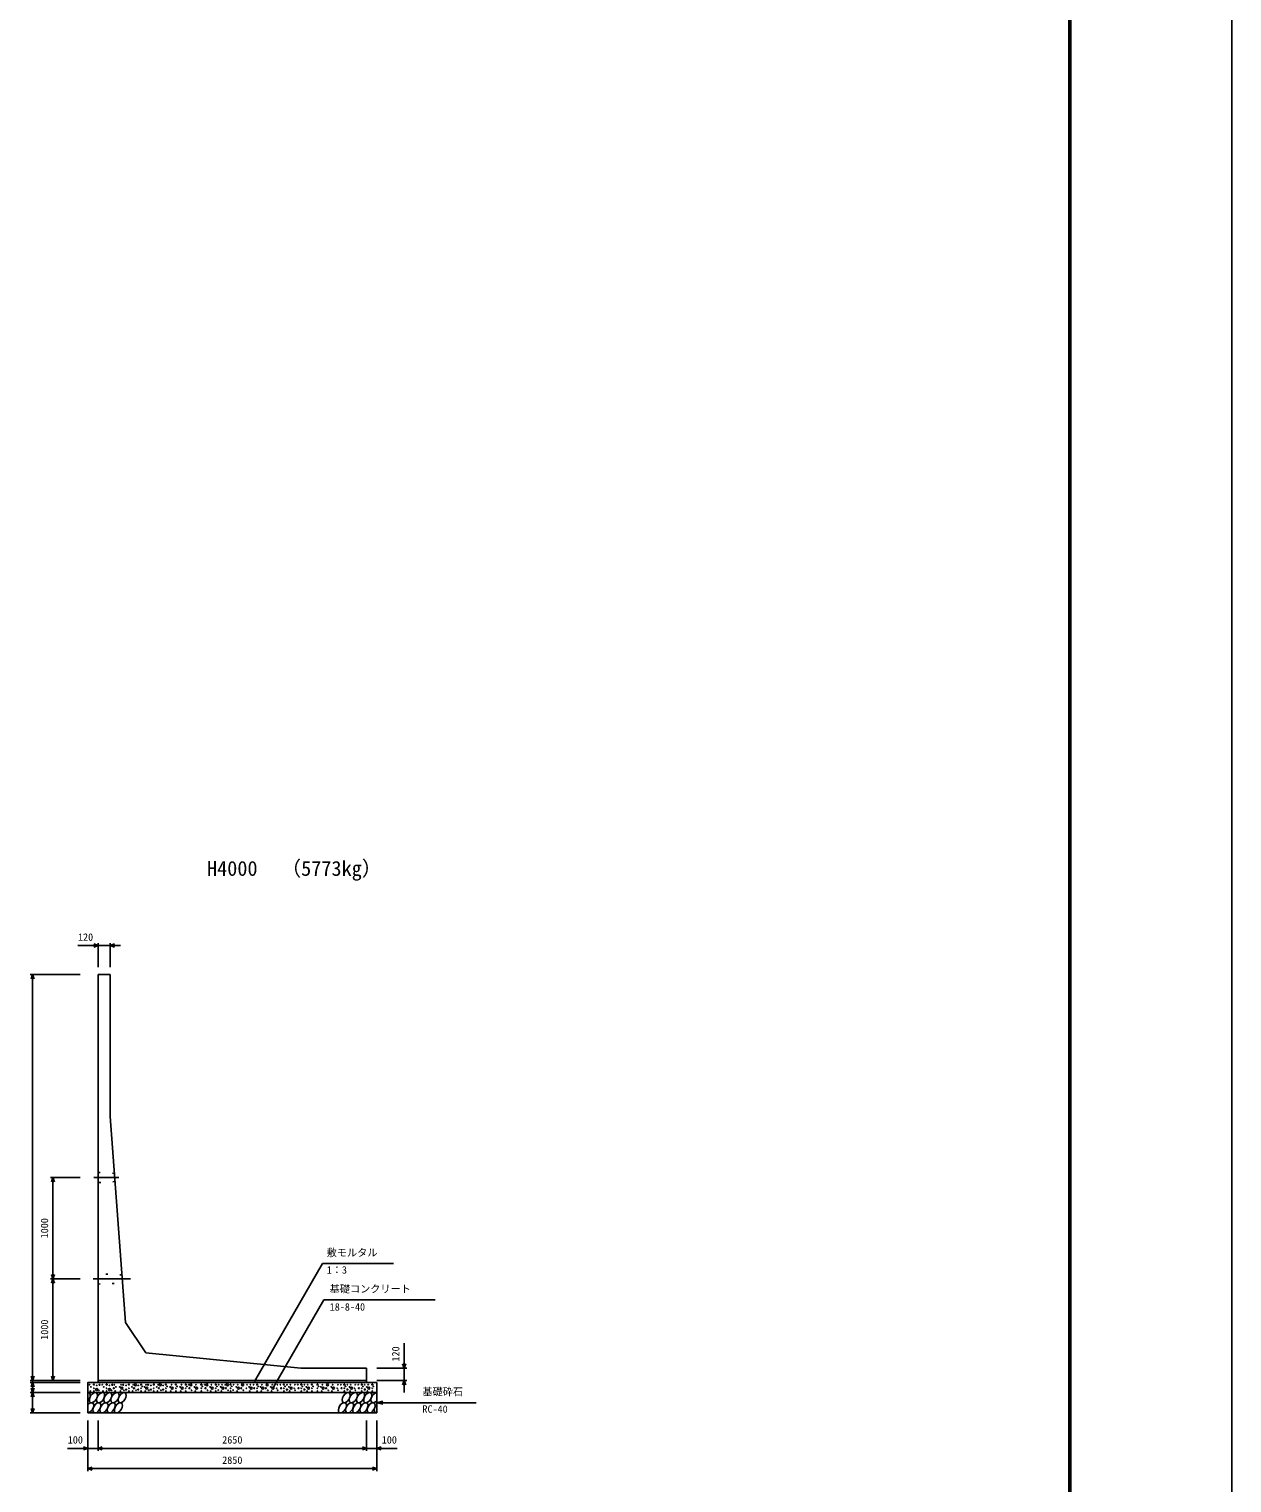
# Model space of a CAD drawing. Units: millimetres, scale not verified. Extents: x -67200 to 67200, y -23760 to 23760.
# Drawn here: x 55334 to 67200, y -14317 to 16 of the extents above; entities that cross this region are included whole.
import ezdxf
from ezdxf.enums import TextEntityAlignment as Align

# ---------------------------------------------------------------- set-up
doc = ezdxf.new("R2010")
doc.units = ezdxf.units.MM
doc.header["$LTSCALE"] = 80
doc.linetypes.add('CHAIN1', pattern=[8, 5, -1, 1, -1])
doc.linetypes.add('DOTTED', pattern=[1.75, 0.25, -1.5])
for name, color, linetype, lineweight in [('0-0_CENTER', 7, 'CHAIN1', 25), ('0-1_DIM', 7, 'Continuous', 25), ('0-2_Defpoints', 5, 'Continuous', 25), ('0-3_HATCH', 6, 'Continuous', 25), ('0-6_OUTLINE', 1, 'Continuous', 25), ('0-7_OUTLINE2', 4, 'DOTTED', 25), ('0-8_TXT', 7, 'Continuous', 25), ('0-9_WAKU', 3, 'Continuous', 25)]:
    doc.layers.add(name, color=color, linetype=linetype, lineweight=lineweight)
doc.styles.add('ＭＳ ゴシック', font='')
doc.styles.get('ＭＳ ゴシック').set_extended_font_data('MS Gothic')

msp = doc.modelspace()

# ---------------------------------------------------------------- linework, layer by layer
at = {"layer": '0-0_CENTER'}
for p, q in [((55972.27, -11305.79), (56220.09, -11305.79)), ((56334.22, -12305.79), (55965.03, -12305.79))]:
    msp.add_line(p, q, dxfattribs=at)
at = {"layer": '0-1_DIM'}
for p, q in [((55815.28, -9018.9), (56014.82, -9018.9)), ((56014.82, -8993.9), (56014.82, -9230.79)), ((56134.82, -9018.9), (56014.82, -9018.9)), ((56134.82, -8993.9), (56134.82, -9230.79)), ((56134.82, -9018.9), (56234.82, -9018.9)), ((55344.11, -9305.79), (55839.11, -9305.79)), ((55369.11, -13305.79), (55369.11, -9305.79)), ((55544.11, -11305.79), (55839.11, -11305.79)), ((55569.11, -11305.79), (55569.11, -12305.79)), ((57556.24, -13317.69), (58227.51, -12155.01)), ((58929.92, -12155.01), (58227.51, -12155.01)), ((55544.11, -12305.79), (55839.11, -12305.79)), ((55569.11, -12305.79), (55569.11, -13305.79)), ((57745.72, -13372.08), (58241.99, -12512.52)), ((59341.53, -12512.52), (58241.99, -12512.52)), ((59034.11, -13185.79), (59034.11, -12938.1)), ((59059.11, -13185.79), (58764.11, -13185.79)), ((59034.11, -13185.79), (59034.11, -13305.79)), ((55344.11, -13305.79), (55839.11, -13305.79)), ((55344.11, -13325.79), (55839.11, -13325.79)), ((55369.11, -13305.79), (55369.11, -13325.79)), ((55369.11, -13325.79), (55369.11, -13425.79)), ((59059.11, -13305.79), (58764.11, -13305.79)), ((59034.11, -13425.79), (59034.11, -13305.79)), ((55344.11, -13425.79), (55839.11, -13425.79)), ((55369.11, -13425.79), (55369.11, -13625.79)), ((58764.11, -13525.79), (58822.06, -13510.26)), ((59744.43, -13525.79), (58764.11, -13525.79)), ((58764.11, -13525.79), (58822.06, -13541.32)), ((55344.11, -13625.79), (55839.11, -13625.79)), ((55914.11, -14200.79), (55914.11, -13700.79)), ((56014.11, -14000.79), (56014.11, -13700.79)), ((58664.11, -14000.79), (58664.11, -13700.79)), ((58664.11, -14000.79), (58664.11, -13700.79)), ((58764.11, -14200.79), (58764.11, -13700.79)), ((55714.56, -13975.79), (55914.11, -13975.79)), ((56014.11, -13975.79), (55914.11, -13975.79)), ((58664.11, -13975.79), (56014.11, -13975.79)), ((58764.11, -13975.79), (58664.11, -13975.79)), ((58963.65, -13975.79), (58764.11, -13975.79)), ((58764.11, -14175.79), (55914.11, -14175.79))]:
    msp.add_line(p, q, dxfattribs=at)
for points in [[(55972.54, -9003.51), (56014.82, -9018.9), (55972.54, -9034.29)], [(56177.11, -9003.51), (56134.82, -9018.9), (56177.11, -9034.29)], [(55384.5, -9348.08), (55369.11, -9305.79), (55353.72, -9348.08)], [(55584.5, -11348.08), (55569.11, -11305.79), (55553.72, -11348.08)], [(55584.5, -12263.51), (55569.11, -12305.79), (55553.72, -12263.51)], [(55584.5, -12348.08), (55569.11, -12305.79), (55553.72, -12348.08)], [(59018.72, -13143.51), (59034.11, -13185.79), (59049.5, -13143.51)], [(55384.5, -13263.51), (55369.11, -13305.79), (55353.72, -13263.51)], [(55384.5, -13368.08), (55369.11, -13325.79), (55353.72, -13368.08)], [(55584.5, -13263.51), (55569.11, -13305.79), (55553.72, -13263.51)], [(59018.72, -13348.08), (59034.11, -13305.79), (59049.5, -13348.08)], [(55384.5, -13383.51), (55369.11, -13425.79), (55353.72, -13383.51)], [(55384.5, -13468.08), (55369.11, -13425.79), (55353.72, -13468.08)], [(55384.5, -13583.51), (55369.11, -13625.79), (55353.72, -13583.51)], [(55871.82, -13960.4), (55914.11, -13975.79), (55871.82, -13991.18)], [(56056.39, -13960.4), (56014.11, -13975.79), (56056.39, -13991.18)], [(58621.82, -13960.4), (58664.11, -13975.79), (58621.82, -13991.18)], [(58806.39, -13960.4), (58764.11, -13975.79), (58806.39, -13991.18)], [(55956.39, -14160.4), (55914.11, -14175.79), (55956.39, -14191.18)], [(58721.82, -14160.4), (58764.11, -14175.79), (58721.82, -14191.18)]]:
    msp.add_lwpolyline(points, dxfattribs=at)
at = {"layer": '0-2_Defpoints'}
msp.add_lwpolyline([(0, -23760), (67200, -23760), (67200, 23760), (0, 23760)], close=True, dxfattribs=at)
at = {"layer": '0-3_HATCH'}
for centre, radius in [((55930.08, -13348.62), 2.5), ((55937.08, -13411.65), 2.5), ((55944.09, -13369.63), 2.5), ((55972.97, -13347.74), 5), ((55972.97, -13383.63), 2.5), ((55972.97, -13411.65), 2.5), ((56001.01, -13396.77), 10), ((56001.01, -13355.62), 2.5), ((56022.04, -13403.77), 2.5), ((56029.04, -13348.62), 5), ((56056.18, -13348.62), 2.5), ((56063.19, -13411.65), 2.5), ((56070.2, -13369.63), 2.5), ((56099.07, -13347.74), 5), ((56099.07, -13383.63), 2.5), ((56099.07, -13411.65), 2.5), ((56127.11, -13396.77), 10), ((56127.11, -13355.62), 2.5), ((56148.14, -13403.77), 2.5), ((56155.15, -13348.62), 5), ((56169.17, -13383.63), 5), ((56176.18, -13348.62), 2.5), ((56183.19, -13411.65), 2.5), ((56190.2, -13369.63), 2.5), ((56228.02, -13369.63), 2.5), ((56235.03, -13411.65), 2.5), ((56249.05, -13383.63), 10), ((56242.03, -13348.62), 2.5), ((56263.07, -13348.62), 5), ((56270.07, -13403.77), 2.5), ((56291.1, -13396.77), 5), ((56291.1, -13355.62), 2.5), ((56319.14, -13347.74), 5), ((56319.14, -13383.63), 2.5), ((56319.14, -13411.65), 2.5), ((56348.02, -13369.63), 2.5), ((56355.03, -13411.65), 2.5), ((56362.03, -13348.62), 2.5), ((56369.05, -13383.63), 5), ((56383.07, -13348.62), 10), ((56390.07, -13403.77), 2.5), ((56411.1, -13396.77), 5), ((56411.1, -13355.62), 2.5), ((56439.14, -13347.74), 5), ((56439.14, -13383.63), 2.5), ((56439.14, -13411.65), 2.5), ((56450.48, -13365.31), 2.5), ((56473.24, -13369.63), 2.5), ((56480.25, -13411.65), 2.5), ((56494.27, -13383.63), 10), ((56487.26, -13348.62), 2.5), ((56508.29, -13348.62), 5), ((56515.3, -13403.77), 2.5), ((56536.33, -13396.77), 5), ((56536.33, -13355.62), 2.5), ((56564.37, -13347.74), 5), ((56564.37, -13383.63), 2.5), ((56564.37, -13411.65), 2.5), ((56593.24, -13369.63), 2.5), ((56600.25, -13411.65), 2.5), ((56607.26, -13348.62), 2.5), ((56614.27, -13383.63), 5), ((56628.29, -13348.62), 10), ((56635.3, -13403.77), 2.5), ((56656.33, -13396.77), 5), ((56656.33, -13355.62), 2.5), ((56684.37, -13347.74), 5), ((56684.37, -13383.63), 2.5), ((56684.37, -13411.65), 2.5), ((56695.7, -13365.31), 2.5), ((56725.16, -13369.63), 2.5), ((56732.17, -13411.65), 2.5), ((56746.19, -13383.63), 10), ((56739.18, -13348.62), 2.5), ((56782.8, -13347.74), 5), ((56782.8, -13383.63), 2.5), ((56782.8, -13411.65), 2.5), ((56794.14, -13365.31), 2.5), ((56823.6, -13369.63), 2.5), ((56830.61, -13411.65), 2.5), ((56844.63, -13383.63), 10), ((56837.62, -13348.62), 2.5), ((56879.8, -13347.74), 5), ((56879.8, -13383.63), 2.5), ((56879.8, -13411.65), 2.5), ((56891.14, -13365.31), 2.5), ((56909.49, -13348.62), 2.5), ((56916.51, -13383.63), 5), ((56930.53, -13348.62), 10), ((56937.53, -13403.77), 2.5), ((56965.87, -13369.63), 2.5), ((56972.88, -13411.65), 2.5), ((56986.9, -13383.63), 10), ((56979.89, -13348.62), 2.5), ((57033.19, -13347.74), 5), ((57033.19, -13383.63), 2.5), ((57033.19, -13411.65), 2.5), ((57044.53, -13365.31), 2.5), ((57067.15, -13348.62), 2.5), ((57074.17, -13383.63), 5), ((57088.19, -13348.62), 10), ((57095.19, -13403.77), 2.5), ((57118.85, -13369.63), 2.5), ((57125.86, -13411.65), 2.5), ((57139.88, -13383.63), 10), ((57132.87, -13348.62), 2.5), ((57175.04, -13347.74), 5), ((57175.04, -13383.63), 2.5), ((57175.04, -13411.65), 2.5), ((57186.38, -13365.31), 2.5), ((57199.7, -13401.98), 2.5), ((57204.74, -13348.62), 2.5), ((57223.98, -13369.63), 2.5), ((57230.99, -13411.65), 2.5), ((57245.01, -13383.63), 10), ((57237.99, -13348.62), 2.5), ((57268.78, -13348.62), 2.5), ((57275.79, -13383.63), 5), ((57289.81, -13348.62), 10), ((57296.82, -13403.77), 2.5), ((57321.58, -13347.74), 5), ((57321.58, -13383.63), 2.5), ((57321.58, -13411.65), 2.5), ((57332.92, -13365.31), 2.5), ((57346.24, -13401.98), 2.5), ((57351.28, -13348.62), 2.5), ((57378.27, -13369.63), 2.5), ((57385.28, -13411.65), 2.5), ((57399.3, -13383.63), 10), ((57392.29, -13348.62), 2.5), ((57426.43, -13383.63), 5), ((57440.45, -13348.62), 10), ((57447.45, -13403.77), 2.5), ((57478.1, -13383.63), 2.5), ((57484.53, -13348.62), 2.5), ((57503.77, -13369.63), 2.5), ((57510.78, -13411.65), 2.5), ((57524.8, -13383.63), 10), ((57517.79, -13348.62), 2.5), ((57548.57, -13348.62), 2.5), ((57555.59, -13383.63), 5), ((57582.98, -13347.74), 5), ((57582.98, -13383.63), 2.5), ((57582.98, -13411.65), 2.5), ((57594.32, -13365.31), 2.5), ((57617.44, -13369.63), 2.5), ((57624.45, -13411.65), 2.5), ((57638.47, -13383.63), 10), ((57631.46, -13348.62), 2.5), ((57668.07, -13383.63), 5), ((57682.09, -13348.62), 10), ((57689.1, -13403.77), 2.5), ((57718.71, -13369.63), 2.5), ((57725.72, -13411.65), 2.5), ((57739.74, -13383.63), 10), ((57732.73, -13348.62), 2.5), ((57777.77, -13383.63), 2.5), ((57784.2, -13348.62), 2.5), ((57786.11, -13403.77), 2.5), ((57813.57, -13348.62), 2.5), ((57820.58, -13383.63), 5), ((57847.98, -13347.74), 5), ((57847.98, -13383.63), 2.5), ((57847.98, -13411.65), 2.5), ((57859.32, -13365.31), 2.5), ((57878.45, -13395.92), 5), ((57878.29, -13348.62), 2.5), ((57897.5, -13369.63), 2.5), ((57904.51, -13411.65), 2.5), ((57918.53, -13383.63), 10), ((57911.52, -13348.62), 2.5), ((57949.25, -13383.63), 2.5), ((57955.68, -13348.62), 2.5), ((57957.59, -13403.77), 2.5), ((57985.06, -13348.62), 2.5), ((57992.07, -13383.63), 5), ((58019.46, -13347.74), 5), ((58019.46, -13383.63), 2.5), ((58019.46, -13411.65), 2.5), ((58030.8, -13365.31), 2.5), ((58049.94, -13395.92), 5), ((58049.77, -13348.62), 2.5), ((58068.98, -13369.63), 2.5), ((58075.99, -13411.65), 2.5), ((58090.01, -13383.63), 10), ((58083, -13348.62), 2.5), ((58123.94, -13347.74), 5), ((58123.94, -13383.63), 2.5), ((58123.94, -13411.65), 2.5), ((58135.28, -13365.31), 2.5), ((58178.95, -13347.74), 5), ((58178.95, -13383.63), 2.5), ((58178.95, -13411.65), 2.5), ((58190.29, -13365.31), 2.5), ((58213.41, -13369.63), 2.5), ((58220.42, -13411.65), 2.5), ((58234.44, -13383.63), 10), ((58227.42, -13348.62), 2.5), ((58264.04, -13383.63), 5), ((58278.06, -13348.62), 10), ((58285.07, -13403.77), 2.5), ((58314.68, -13369.63), 2.5), ((58321.69, -13411.65), 2.5), ((58335.71, -13383.63), 10), ((58328.7, -13348.62), 2.5), ((58373.73, -13383.63), 2.5), ((58380.16, -13348.62), 2.5), ((58382.07, -13403.77), 2.5), ((58409.54, -13348.62), 2.5), ((58416.55, -13383.63), 5), ((58443.94, -13347.74), 5), ((58443.94, -13383.63), 2.5), ((58443.94, -13411.65), 2.5), ((58455.28, -13365.31), 2.5), ((58474.42, -13395.92), 5), ((58474.25, -13348.62), 2.5), ((58493.46, -13369.63), 2.5), ((58500.47, -13411.65), 2.5), ((58514.49, -13383.63), 10), ((58507.48, -13348.62), 2.5), ((58545.22, -13383.63), 2.5), ((58551.65, -13348.62), 2.5), ((58553.56, -13403.77), 2.5), ((58581.02, -13348.62), 2.5), ((58588.03, -13383.63), 5), ((58615.43, -13347.74), 5), ((58615.43, -13383.63), 2.5), ((58615.43, -13411.65), 2.5), ((58626.77, -13365.31), 2.5), ((58645.9, -13395.92), 5), ((58645.74, -13348.62), 2.5), ((58664.95, -13369.63), 2.5), ((58671.96, -13411.65), 2.5), ((58685.98, -13383.63), 10), ((58678.97, -13348.62), 2.5), ((58719.9, -13347.74), 5), ((58719.9, -13383.63), 2.5), ((58719.9, -13411.65), 2.5), ((58731.24, -13365.31), 2.5)]:
    msp.add_circle(centre, radius, dxfattribs=at)
for centre, start_param, end_param in [((55897.62, -13475.81), 4.385593, 6.67454438), ((58745.63, -13475.81), 0.33577149, 4.44118059), ((55931.38, -13575.79), 3.51114638, 7.548991), ((58779.39, -13575.79), 1.2110787, 3.56587337)]:
    msp.add_ellipse(centre, major_axis=(29.09, 47.08), ratio=0.5792, start_param=start_param, end_param=end_param, dxfattribs=at)
for centre in [(55968.57, -13475.81), (56039.51, -13475.81), (56110.46, -13475.81), (56181.4, -13475.81), (56252.35, -13475.81), (58461.85, -13475.81), (58532.79, -13475.81), (58603.74, -13475.81), (58674.68, -13475.81), (56002.33, -13575.79), (56073.27, -13575.79), (56144.22, -13575.79), (56215.16, -13575.79), (58424.66, -13575.79), (58495.61, -13575.79), (58566.55, -13575.79), (58637.5, -13575.79), (58708.44, -13575.79)]:
    msp.add_ellipse(centre, major_axis=(29.09, 47.08), ratio=0.5792, dxfattribs=at)
at = {"layer": '0-6_OUTLINE'}
for p, q in [((56134.11, -9305.79), (56014.11, -9305.79)), ((56014.11, -13325.79), (56014.11, -9305.79)), ((56134.11, -9305.79), (56134.11, -10705.79)), ((56134.11, -10705.79), (56284.11, -12735.79)), ((56484.11, -13035.79), (56284.11, -12735.79)), ((58014.11, -13185.79), (56484.11, -13035.79)), ((58664.11, -13185.79), (58014.11, -13185.79)), ((58664.11, -13325.79), (58664.11, -13185.79)), ((56014.11, -13305.79), (58664.11, -13305.79)), ((58764.11, -13325.79), (58764.11, -13625.79)), ((58764.11, -13425.79), (55914.11, -13425.79)), ((58764.11, -13625.79), (55914.11, -13625.79))]:
    msp.add_line(p, q, dxfattribs=at)
msp.add_lwpolyline([(58764.11, -13325.79), (55914.11, -13325.79), (55914.11, -13625.79)], dxfattribs=at)
at = {"layer": '0-7_OUTLINE2'}
for p, q in [((56175.49, -11265.79), (56014.11, -11255.2)), ((56181.4, -11345.79), (56014.11, -11355.79)), ((56249.38, -12265.79), (56014.11, -12255.79)), ((56014.11, -12355.79), (56255.29, -12345.79))]:
    msp.add_line(p, q, dxfattribs=at)
at = {"layer": '0-9_WAKU', "lineweight": 50}
msp.add_lwpolyline([(1600, -22160), (65600, -22160), (65600, 22160), (1600, 22160)], close=True, dxfattribs=at)

# ---------------------------------------------------------------- texts
at = {"layer": '0-1_DIM', "style": 'ＭＳ ゴシック'}
for s, p in [('120', (55816.18, -8993.9)), ('敷モルタル', (58270.36, -12105.01)), ('1：3', (58270.36, -12275.13)), ('基礎コンクリート', (58299.25, -12462.52)), ('18-8-40', (58299.25, -12640.15)), ('基礎砕石', (59214.36, -13475.79)), ('RC-40', (59214.36, -13647.17)), ('100', (55715.47, -13950.79)), ('2650', (57239.11, -13950.79)), ('100', (58812.75, -13950.79)), ('2850', (57239.11, -14150.79))]:
    msp.add_text(s, height=73.31, dxfattribs=at).set_placement(p, align=Align.BOTTOM_LEFT)
for s, p in [('1000', (55544.11, -11905.79)), ('1000', (55544.11, -12905.79)), ('120', (59009.11, -13120.15))]:
    msp.add_text(s, height=73.31, rotation=90, dxfattribs=at).set_placement(p, align=Align.BOTTOM_LEFT)
at = {"layer": '0-8_TXT', "style": 'ＭＳ ゴシック'}
for s, p in [('（5773kg）', (57817.72, -8375.55)), ('H4000', (57089.11, -8375.55))]:
    msp.add_text(s, height=146.6, dxfattribs=at).set_placement(p, align=Align.BOTTOM_LEFT)

doc.saveas('drawing.dxf')
